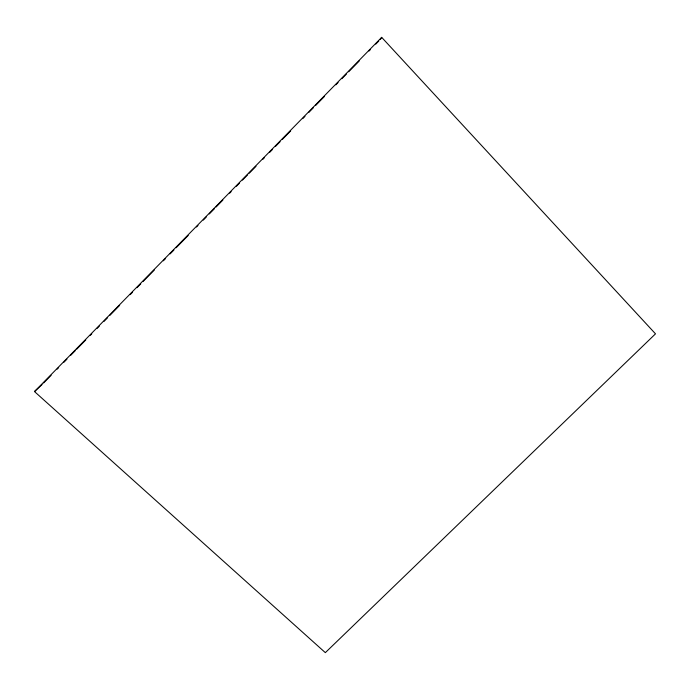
<?xml version="1.0" encoding="UTF-8"?>
<svg xmlns="http://www.w3.org/2000/svg" width="690" height="690" viewBox="0 0 690 690"><rect width="100%" height="100%" fill="white"/><g stroke="black" fill="none" stroke-linecap="round" stroke-linejoin="round"><path stroke-width="1.03" d="M380.294 39.511L381.691 37.355L655.5 333.839L325.335 652.645L34.5 391.566L381.691 37.355M42.09 384.52L34.5 391.566M43.591 382.985L51.129 375.3M57.149 369.159L58.659 367.615M63.929 362.241L66.947 359.162M70.708 355.324L75.227 350.71M76.737 349.175L85.776 339.954M90.295 335.349L91.805 333.805M97.074 328.431L99.334 326.129M103.854 321.514L107.623 317.676M109.883 315.365L119.672 305.377M130.22 294.621L132.48 292.319M137 287.704L140.76 283.866M143.02 281.555L154.319 270.031M163.358 260.811L165.617 258.509M170.137 253.894L173.906 250.056M176.166 247.745L188.215 235.454M196.503 227.001L198.004 225.466M203.283 220.084L206.293 217.014M209.303 213.935L214.581 208.561M216.082 207.026L222.861 200.109M229.641 193.191L231.15 191.656M236.42 186.274L239.439 183.204M242.449 180.125L247.719 174.751M249.228 173.216L256.007 166.299M262.787 159.381L264.296 157.846M269.566 152.464L272.576 149.394M275.595 146.315L280.114 141.709M282.374 139.406L290.654 130.953M302.712 118.654L304.971 116.351M308.732 112.505L313.251 107.899M315.511 105.596L324.55 96.376M335.849 84.844L338.109 82.541M341.878 78.703L346.397 74.089M348.657 71.786L359.205 61.022M368.995 51.034L370.504 49.499M375.774 44.117L378.784 41.046"/></g></svg>
